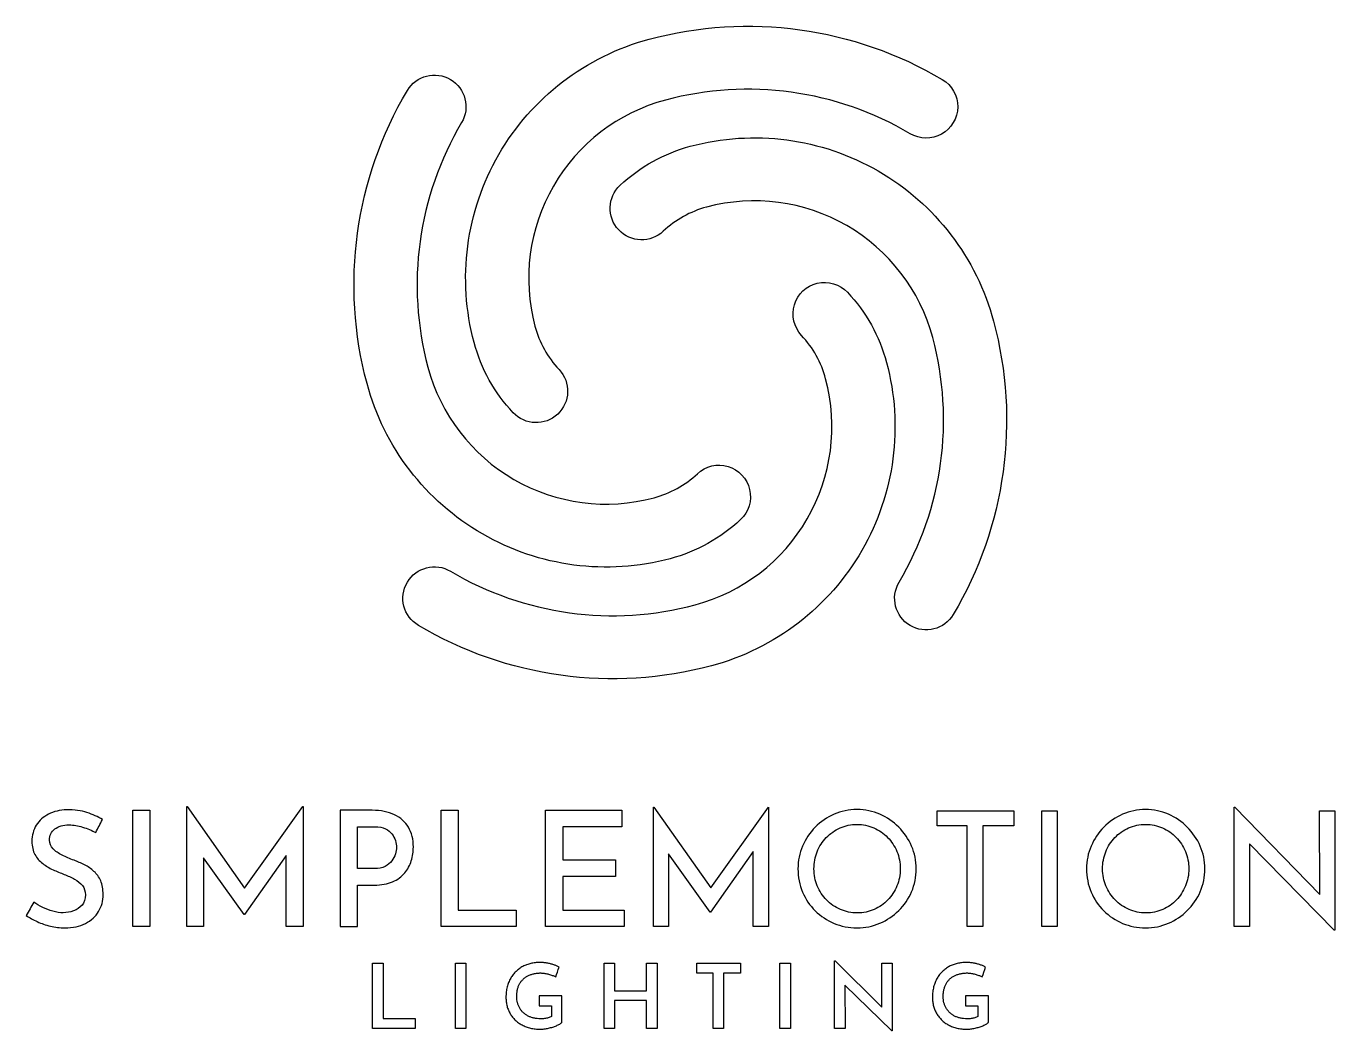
# Model space of a CAD drawing. Extents: x 19 to 206, y 19 to 162.
import ezdxf

# ---------------------------------------------------------------- set-up
doc = ezdxf.new("R2010")
doc.units = 0
doc.layers.add('logo-outline', color=7, linetype='CONTINUOUS')

msp = doc.modelspace()

# ---------------------------------------------------------------- linework, layer by layer
at = {"layer": 'logo-outline'}
for points in [[(88.35, 107.08, -0.123551), (82.77, 117.12, -0.414214), (107.79, 160.46, -0.201938), (149.67, 154.7, -1), (145.08, 146.95, 0.201938), (110.12, 151.76, 0.414214), (91.47, 119.45, 0.123551), (94.92, 113.25, -1)], [(120.84, 91.8, -0.123551), (110.81, 86.22, -0.414214), (67.47, 111.24, -0.201938), (73.23, 153.12, -1), (80.98, 148.53, 0.201938), (76.17, 113.57, 0.414214), (108.48, 94.92, 0.123551), (114.68, 98.37, -1)], [(103.64, 139.58, -0.123551), (113.67, 145.16, -0.414214), (157.01, 120.14, -0.201938), (151.25, 78.25, -1), (143.5, 82.85, 0.201938), (148.31, 117.81, 0.414214), (116, 136.46, 0.123551), (109.8, 133.01, -1)], [(136.13, 124.29, -0.123551), (141.71, 114.26, -0.414214), (116.69, 70.91, -0.201938), (74.81, 76.68, -1), (79.4, 84.43, 0.201938), (114.36, 79.62, 0.414214), (133.01, 111.92, 0.123551), (129.56, 118.13, -1)]]:
    msp.add_lwpolyline(points, format="xyb", close=True, dxfattribs=at)
for points in [[(53.92, 44.67), (58.31, 50.81), (58.36, 50.81), (58.36, 33.65), (55.93, 33.65), (55.93, 43.81), (49.96, 35.37), (49.92, 35.37), (44.08, 43.47), (44.08, 33.65), (41.73, 33.65), (41.73, 50.81), (41.75, 50.81), (49.97, 39.15)], [(108.42, 33.65), (108.42, 50.72), (108.44, 50.72), (116.58, 39.17), (124.82, 50.72), (124.86, 50.72), (124.86, 33.65), (122.67, 33.65), (122.67, 44.37), (116.56, 35.73), (116.51, 35.73), (110.57, 44.02), (110.57, 33.65)], [(205.7, 33.13), (193.56, 45.45), (193.6, 33.65), (191.38, 33.65), (191.38, 50.69), (191.5, 50.69), (203.62, 38.22), (203.58, 50.19), (205.77, 50.19), (205.77, 33.13)], [(33.99, 50.26), (36.44, 50.26), (36.44, 33.65), (33.99, 33.65)], [(78.05, 50.26), (80.5, 50.26), (80.5, 36.01), (88.8, 36.01), (88.8, 33.65), (78.05, 33.65)], [(92.99, 50.26), (103.9, 50.26), (103.9, 47.9), (95.43, 47.9), (95.43, 43.17), (102.96, 43.17), (102.96, 40.81), (95.43, 40.81), (95.43, 36.01), (104.22, 36.01), (104.22, 33.65), (92.99, 33.65), (92.99, 50.26)], [(148.93, 50.19), (159.91, 50.19), (159.91, 48.06), (155.47, 48.06), (155.47, 33.65), (153.25, 33.65), (153.25, 48.06), (148.93, 48.06)], [(163.89, 50.19), (166.11, 50.19), (166.11, 33.65), (163.89, 33.65)], [(170.29, 41.91), (170.29, 41.91)], [(172.58, 41.89), (172.58, 41.89)]]:
    msp.add_lwpolyline(points, close=True, dxfattribs=at)
at = {"layer": 'logo-outline', "color": 7}
for points in [[(68.26, 28.41), (69.76, 28.41), (69.76, 20.52), (74.35, 20.52), (74.35, 19.08), (68.26, 19.08)], [(80.09, 28.41), (81.59, 28.41), (81.59, 19.08), (80.09, 19.08)], [(108.92, 28.41), (108.92, 19.08), (107.43, 19.08), (107.43, 23.06), (102.84, 23.06), (102.84, 19.08), (101.34, 19.08), (101.34, 28.41), (102.84, 28.41), (102.84, 24.48), (107.43, 24.48), (107.43, 28.41)], [(114.58, 28.41), (120.82, 28.41), (120.82, 26.98), (118.41, 26.98), (118.41, 19.08), (116.92, 19.08), (116.92, 26.98), (114.58, 26.98)], [(126.47, 28.41), (127.97, 28.41), (127.97, 19.08), (126.47, 19.08)], [(141.06, 22.13), (141.03, 28.41), (142.52, 28.41), (142.52, 18.75), (142.48, 18.75), (135.75, 25.27), (135.79, 19.08), (134.28, 19.08), (134.28, 28.74), (134.36, 28.74)]]:
    msp.add_lwpolyline(points, close=True, dxfattribs=at)
at = {"layer": 'logo-outline'}
for points, knots in [([(24.89, 48.18), (24.04, 48.18), (23.36, 47.98), (22.85, 47.6), (22.35, 47.21), (22.1, 46.68), (22.1, 46.01), (22.1, 45.53), (22.27, 45.12), (22.6, 44.77), (22.94, 44.42), (23.37, 44.11), (23.91, 43.85), (24.44, 43.6), (25, 43.35), (25.6, 43.12), (26.1, 42.94), (26.6, 42.72), (27.1, 42.47), (27.59, 42.22), (28.04, 41.91), (28.45, 41.54), (28.85, 41.18), (29.17, 40.73), (29.41, 40.18), (29.64, 39.64), (29.76, 38.98), (29.76, 38.21), (29.76, 37.32), (29.54, 36.52), (29.11, 35.8), (28.68, 35.09), (28.05, 34.52), (27.23, 34.1), (26.42, 33.68), (25.43, 33.47), (24.27, 33.47), (23.57, 33.47), (22.89, 33.55), (22.22, 33.71), (21.56, 33.87), (20.94, 34.08), (20.35, 34.35), (19.76, 34.62), (19.23, 34.91), (18.76, 35.23), (19.13, 35.86), (19.49, 36.5), (19.86, 37.13), (20.22, 36.87), (20.64, 36.62), (21.12, 36.39), (21.59, 36.15), (22.08, 35.96), (22.59, 35.83), (23.1, 35.69), (23.59, 35.62), (24.04, 35.62), (24.55, 35.62), (25.04, 35.71), (25.53, 35.88), (26.02, 36.06), (26.42, 36.33), (26.74, 36.71), (27.06, 37.08), (27.22, 37.57), (27.22, 38.18), (27.22, 38.7), (27.08, 39.14), (26.8, 39.5), (26.52, 39.86), (26.14, 40.17), (25.68, 40.42), (25.21, 40.68), (24.71, 40.91), (24.18, 41.11), (23.66, 41.31), (23.14, 41.53), (22.6, 41.77), (22.07, 42.02), (21.57, 42.31), (21.12, 42.65), (20.66, 43), (20.29, 43.42), (20.01, 43.94), (19.73, 44.45), (19.58, 45.08), (19.58, 45.82), (19.58, 46.71), (19.79, 47.48), (20.21, 48.14), (20.63, 48.81), (21.22, 49.33), (21.96, 49.71), (22.71, 50.09), (23.57, 50.31), (24.55, 50.35), (25.66, 50.35), (26.63, 50.21), (27.45, 49.94), (28.28, 49.67), (29.01, 49.34), (29.65, 48.96), (29.34, 48.33), (29.02, 47.71), (28.71, 47.08), (28.13, 47.39), (27.51, 47.64), (26.83, 47.86), (26.16, 48.07), (25.52, 48.18), (24.89, 48.18)], [0, 0, 0, 0, 1, 1, 1, 2, 2, 2, 3, 3, 3, 4, 4, 4, 5, 5, 5, 6, 6, 6, 7, 7, 7, 8, 8, 8, 9, 9, 9, 10, 10, 10, 11, 11, 11, 12, 12, 12, 13, 13, 13, 14, 14, 14, 15, 15, 15, 16, 16, 16, 17, 17, 17, 18, 18, 18, 19, 19, 19, 20, 20, 20, 21, 21, 21, 22, 22, 22, 23, 23, 23, 24, 24, 24, 25, 25, 25, 26, 26, 26, 27, 27, 27, 28, 28, 28, 29, 29, 29, 30, 30, 30, 31, 31, 31, 32, 32, 32, 33, 33, 33, 34, 34, 34, 35, 35, 35, 36, 36, 36, 37, 37, 37, 37]), ([(71.38, 49.63), (72.26, 49.21), (72.93, 48.61), (73.4, 47.84), (73.86, 47.06), (74.09, 46.11), (74.09, 45), (74.09, 44.34), (73.99, 43.7), (73.8, 43.06), (73.6, 42.41), (73.28, 41.83), (72.85, 41.31), (72.41, 40.78), (71.84, 40.36), (71.12, 40.05), (70.4, 39.73), (69.53, 39.58), (68.51, 39.58), (67.7, 39.58), (66.9, 39.58), (66.09, 39.58), (66.09, 37.6), (66.09, 35.63), (66.09, 33.65), (65.27, 33.65), (64.46, 33.65), (63.64, 33.65), (63.64, 39.19), (63.64, 44.73), (63.64, 50.26), (65.16, 50.26), (66.69, 50.26), (68.21, 50.26), (69.45, 50.26), (70.51, 50.05), (71.38, 49.63)], [0, 0, 0, 0, 1, 1, 1, 2, 2, 2, 3, 3, 3, 4, 4, 4, 5, 5, 5, 6, 6, 6, 7, 7, 7, 8, 8, 8, 9, 9, 9, 10, 10, 10, 11, 11, 11, 12, 12, 12, 12]), ([(129.7, 45.15), (130.14, 46.16), (130.74, 47.06), (131.52, 47.85), (132.3, 48.63), (133.19, 49.25), (134.21, 49.7), (135.22, 50.15), (136.32, 50.37), (137.49, 50.37), (138.65, 50.37), (139.74, 50.15), (140.75, 49.7), (141.77, 49.25), (142.66, 48.63), (143.45, 47.85), (144.24, 47.06), (144.85, 46.16), (145.29, 45.15), (145.73, 44.13), (145.96, 43.05), (145.96, 41.91), (145.96, 40.74), (145.73, 39.64), (145.29, 38.62), (144.85, 37.6), (144.24, 36.7), (143.45, 35.93), (142.66, 35.16), (141.77, 34.56), (140.75, 34.12), (139.74, 33.69), (138.65, 33.47), (137.49, 33.47), (136.32, 33.47), (135.22, 33.68), (134.21, 34.11), (133.19, 34.54), (132.3, 35.13), (131.52, 35.9), (130.74, 36.66), (130.14, 37.55), (129.7, 38.57), (129.27, 39.59), (129.05, 40.71), (129.05, 41.91), (129.05, 43.06), (129.27, 44.13), (129.7, 45.15)], [0, 0, 0, 0, 1, 1, 1, 2, 2, 2, 3, 3, 3, 4, 4, 4, 5, 5, 5, 6, 6, 6, 7, 7, 7, 8, 8, 8, 9, 9, 9, 10, 10, 10, 11, 11, 11, 12, 12, 12, 13, 13, 13, 14, 14, 14, 15, 15, 15, 16, 16, 16, 16]), ([(170.95, 45.15), (171.38, 46.16), (171.99, 47.06), (172.76, 47.85), (173.54, 48.63), (174.44, 49.25), (175.45, 49.7), (176.47, 50.15), (177.56, 50.37), (178.73, 50.37), (179.89, 50.37), (180.98, 50.15), (181.99, 49.7), (183.01, 49.25), (183.91, 48.63), (184.69, 47.85), (185.48, 47.06), (186.09, 46.16), (186.54, 45.15), (186.98, 44.13), (187.2, 43.05), (187.2, 41.91), (187.2, 40.74), (186.98, 39.64), (186.54, 38.62), (186.09, 37.6), (185.48, 36.7), (184.69, 35.93), (183.91, 35.16), (183.01, 34.56), (181.99, 34.12), (180.98, 33.69), (179.89, 33.47), (178.73, 33.47), (177.56, 33.47), (176.47, 33.68), (175.45, 34.11), (174.44, 34.54), (173.54, 35.13), (172.76, 35.9), (171.99, 36.66), (171.38, 37.55), (170.95, 38.57), (170.51, 39.59), (170.29, 40.71), (170.29, 41.91), (170.29, 43.06), (170.51, 44.13), (170.95, 45.15)], [0, 0, 0, 0, 1, 1, 1, 2, 2, 2, 3, 3, 3, 4, 4, 4, 5, 5, 5, 6, 6, 6, 7, 7, 7, 8, 8, 8, 9, 9, 9, 10, 10, 10, 11, 11, 11, 12, 12, 12, 13, 13, 13, 14, 14, 14, 15, 15, 15, 16, 16, 16, 16]), ([(70.04, 42.24), (70.46, 42.45), (70.78, 42.71), (71.02, 43.03), (71.25, 43.35), (71.42, 43.68), (71.52, 44.03), (71.62, 44.37), (71.67, 44.68), (71.67, 44.95), (71.67, 45.26), (71.62, 45.58), (71.52, 45.93), (71.42, 46.27), (71.26, 46.59), (71.03, 46.89), (70.8, 47.18), (70.49, 47.43), (70.09, 47.62), (69.69, 47.81), (69.2, 47.9), (68.6, 47.9), (67.76, 47.9), (66.93, 47.9), (66.09, 47.9), (66.09, 45.91), (66.09, 43.92), (66.09, 41.93), (66.9, 41.93), (67.7, 41.93), (68.51, 41.93), (69.12, 41.93), (69.63, 42.04), (70.04, 42.24)], [0, 0, 0, 0, 1, 1, 1, 2, 2, 2, 3, 3, 3, 4, 4, 4, 5, 5, 5, 6, 6, 6, 7, 7, 7, 8, 8, 8, 9, 9, 9, 10, 10, 10, 11, 11, 11, 11]), ([(131.82, 39.45), (132.14, 38.7), (132.58, 38.03), (133.14, 37.45), (133.71, 36.87), (134.36, 36.42), (135.11, 36.09), (135.86, 35.76), (136.67, 35.6), (137.54, 35.6), (138.39, 35.6), (139.19, 35.76), (139.94, 36.09), (140.69, 36.42), (141.33, 36.87), (141.88, 37.45), (142.43, 38.03), (142.87, 38.7), (143.19, 39.45), (143.51, 40.21), (143.67, 41.03), (143.67, 41.91), (143.67, 42.78), (143.51, 43.6), (143.19, 44.37), (142.87, 45.14), (142.42, 45.81), (141.86, 46.39), (141.29, 46.97), (140.64, 47.43), (139.89, 47.75), (139.14, 48.08), (138.34, 48.25), (137.49, 48.25), (136.62, 48.25), (135.81, 48.08), (135.07, 47.74), (134.32, 47.41), (133.66, 46.95), (133.1, 46.37), (132.53, 45.79), (132.1, 45.12), (131.79, 44.35), (131.49, 43.58), (131.34, 42.76), (131.34, 41.89), (131.34, 41.02), (131.5, 40.21), (131.82, 39.45)], [0, 0, 0, 0, 1, 1, 1, 2, 2, 2, 3, 3, 3, 4, 4, 4, 5, 5, 5, 6, 6, 6, 7, 7, 7, 8, 8, 8, 9, 9, 9, 10, 10, 10, 11, 11, 11, 12, 12, 12, 13, 13, 13, 14, 14, 14, 15, 15, 15, 16, 16, 16, 16]), ([(173.06, 39.45), (173.38, 38.7), (173.83, 38.03), (174.39, 37.45), (174.95, 36.87), (175.61, 36.42), (176.36, 36.09), (177.1, 35.76), (177.91, 35.6), (178.78, 35.6), (179.63, 35.6), (180.44, 35.76), (181.18, 36.09), (181.93, 36.42), (182.58, 36.87), (183.13, 37.45), (183.68, 38.03), (184.11, 38.7), (184.43, 39.45), (184.75, 40.21), (184.91, 41.03), (184.91, 41.91), (184.91, 42.78), (184.75, 43.6), (184.43, 44.37), (184.11, 45.14), (183.67, 45.81), (183.1, 46.39), (182.54, 46.97), (181.88, 47.43), (181.14, 47.75), (180.39, 48.08), (179.59, 48.25), (178.73, 48.25), (177.86, 48.25), (177.06, 48.08), (176.31, 47.74), (175.56, 47.41), (174.91, 46.95), (174.34, 46.37), (173.78, 45.79), (173.34, 45.12), (173.04, 44.35), (172.73, 43.58), (172.58, 42.76), (172.58, 41.89), (172.58, 41.02), (172.74, 40.21), (173.06, 39.45)], [0, 0, 0, 0, 1, 1, 1, 2, 2, 2, 3, 3, 3, 4, 4, 4, 5, 5, 5, 6, 6, 6, 7, 7, 7, 8, 8, 8, 9, 9, 9, 10, 10, 10, 11, 11, 11, 12, 12, 12, 13, 13, 13, 14, 14, 14, 15, 15, 15, 16, 16, 16, 16])]:
    msp.add_open_spline(points, degree=3, knots=knots, dxfattribs=at)
at = {"layer": 'logo-outline', "color": 7}
for points, knots in [([(93.1, 19.07), (93, 19.05), (92.81, 19.02), (92.52, 18.99), (92.08, 18.97), (91.52, 19.01), (90.83, 19.11), (90.4, 19.26), (90.19, 19.33), (90, 19.41), (89.63, 19.57), (89.11, 19.89), (88.8, 20.15), (88.66, 20.28), (88.52, 20.42), (88.25, 20.7), (87.92, 21.19), (87.66, 21.72), (87.46, 22.29), (87.35, 22.9), (87.31, 23.58), (87.35, 24.29), (87.47, 25.02), (87.63, 25.46), (87.71, 25.67), (87.8, 25.87), (87.98, 26.26), (88.33, 26.79), (88.62, 27.09), (88.76, 27.24), (88.91, 27.37), (89.21, 27.64), (89.73, 27.96), (90.1, 28.12), (90.28, 28.2), (90.48, 28.26), (90.87, 28.39), (91.49, 28.49), (92.09, 28.53), (92.66, 28.5), (93.18, 28.44), (93.52, 28.36), (93.68, 28.33), (93.84, 28.28), (94.13, 28.2), (94.55, 28.04), (94.8, 27.9), (94.92, 27.84), (94.76, 27.38), (94.6, 26.92), (94.44, 26.45), (94.38, 26.49), (94.25, 26.55), (94.04, 26.64), (93.89, 26.69), (93.81, 26.72), (93.72, 26.75), (93.55, 26.81), (93.29, 26.88), (93.03, 26.94), (92.78, 26.98), (92.54, 27.01), (92.21, 27.02), (91.8, 27), (91.31, 26.93), (91.01, 26.83), (90.86, 26.79), (90.73, 26.73), (90.46, 26.63), (90.1, 26.41), (89.78, 26.14), (89.5, 25.83), (89.26, 25.47), (89.15, 25.2), (89.09, 25.07), (89.05, 24.93), (88.95, 24.63), (88.88, 24.16), (88.85, 23.67), (88.88, 23.2), (88.96, 22.76), (89.06, 22.49), (89.1, 22.35), (89.17, 22.23), (89.29, 21.97), (89.52, 21.63), (89.8, 21.33), (90.13, 21.07), (90.49, 20.85), (90.75, 20.74), (90.89, 20.69), (91.03, 20.64), (91.32, 20.55), (91.79, 20.48), (92.2, 20.46), (92.56, 20.47), (92.84, 20.5), (93.11, 20.54), (93.37, 20.6), (93.61, 20.68), (93.75, 20.75), (93.82, 20.79), (93.82, 21.31), (93.82, 21.82), (93.82, 22.34), (93.24, 22.34), (92.65, 22.34), (92.07, 22.34), (92.07, 22.82), (92.07, 23.3), (92.07, 23.77), (93.15, 23.77), (94.24, 23.77), (95.32, 23.77), (95.32, 22.5), (95.32, 21.22), (95.32, 19.94), (95.28, 19.9), (95.18, 19.81), (94.99, 19.7), (94.78, 19.59), (94.54, 19.48), (94.28, 19.38), (94, 19.29), (93.71, 19.2), (93.41, 19.13), (93.21, 19.09), (93.1, 19.07)], [0, 0, 0, 0, 0.306025, 0.598107, 0.877436, 1.606239, 2.295328, 2.954913, 2.954913, 2.954913, 3.58081, 4.18319, 4.772221, 4.772221, 4.772221, 5.359027, 5.943282, 6.536277, 7.138895, 7.752295, 8.387244, 9.167477, 9.892445, 10.57478, 10.57478, 10.57478, 11.230861, 11.858938, 12.471896, 12.471896, 12.471896, 13.080424, 13.681439, 14.286355, 14.286355, 14.286355, 14.903644, 15.523911, 16.155856, 16.706028, 17.231226, 17.735458, 17.735458, 17.735458, 18.218922, 18.664045, 19.074241, 19.074241, 19.074241, 20.074241, 20.074241, 20.074241, 20.2749, 20.50268, 20.758577, 20.758577, 20.758577, 21.030613, 21.301181, 21.57106, 21.830958, 22.0716, 22.293948, 22.814426, 23.303332, 23.767185, 23.767185, 23.767185, 24.200491, 24.62037, 25.035957, 25.45265, 25.875737, 26.314121, 26.314121, 26.314121, 26.762935, 27.239187, 27.749711, 28.214802, 28.658116, 29.087333, 29.087333, 29.087333, 29.508374, 29.919667, 30.328863, 30.740824, 31.160704, 31.596272, 31.596272, 31.596272, 32.045849, 32.512987, 33.003523, 33.291346, 33.574509, 33.854097, 34.121832, 34.37046, 34.602964, 34.602964, 34.602964, 35.602964, 35.602964, 35.602964, 36.602964, 36.602964, 36.602964, 37.602964, 37.602964, 37.602964, 38.602964, 38.602964, 38.602964, 39.602964, 39.602964, 39.602964, 39.785875, 39.999212, 40.245718, 40.509637, 40.789721, 41.086541, 41.392528, 41.700312, 42.010643, 42.010643, 42.010643, 42.010643]), ([(154.05, 19.07), (153.95, 19.05), (153.75, 19.02), (153.46, 18.99), (153.03, 18.97), (152.46, 19.01), (151.78, 19.11), (151.35, 19.26), (151.14, 19.33), (150.95, 19.41), (150.57, 19.57), (150.05, 19.89), (149.75, 20.15), (149.6, 20.28), (149.47, 20.42), (149.2, 20.7), (148.87, 21.19), (148.6, 21.72), (148.41, 22.29), (148.29, 22.9), (148.26, 23.58), (148.3, 24.29), (148.42, 25.02), (148.58, 25.46), (148.65, 25.67), (148.75, 25.87), (148.92, 26.26), (149.28, 26.79), (149.56, 27.09), (149.71, 27.24), (149.86, 27.37), (150.16, 27.64), (150.67, 27.96), (151.05, 28.12), (151.23, 28.2), (151.43, 28.26), (151.82, 28.39), (152.44, 28.49), (153.04, 28.53), (153.61, 28.5), (154.13, 28.44), (154.46, 28.36), (154.63, 28.33), (154.78, 28.28), (155.08, 28.2), (155.5, 28.04), (155.75, 27.9), (155.87, 27.84), (155.71, 27.38), (155.55, 26.92), (155.38, 26.45), (155.33, 26.49), (155.2, 26.55), (154.99, 26.64), (154.84, 26.69), (154.76, 26.72), (154.67, 26.75), (154.5, 26.81), (154.24, 26.88), (153.98, 26.94), (153.72, 26.98), (153.49, 27.01), (153.16, 27.02), (152.75, 27), (152.26, 26.93), (151.96, 26.83), (151.81, 26.79), (151.67, 26.73), (151.41, 26.63), (151.05, 26.41), (150.72, 26.14), (150.45, 25.83), (150.21, 25.47), (150.1, 25.2), (150.04, 25.07), (149.99, 24.93), (149.9, 24.63), (149.83, 24.16), (149.8, 23.67), (149.83, 23.2), (149.9, 22.76), (150, 22.49), (150.05, 22.35), (150.11, 22.23), (150.23, 21.97), (150.47, 21.63), (150.75, 21.33), (151.07, 21.07), (151.43, 20.85), (151.7, 20.74), (151.83, 20.69), (151.98, 20.64), (152.27, 20.55), (152.74, 20.48), (153.15, 20.46), (153.5, 20.47), (153.79, 20.5), (154.06, 20.54), (154.32, 20.6), (154.56, 20.68), (154.7, 20.75), (154.77, 20.79), (154.77, 21.31), (154.77, 21.82), (154.77, 22.34), (154.18, 22.34), (153.6, 22.34), (153.01, 22.34), (153.01, 22.82), (153.01, 23.3), (153.01, 23.77), (154.1, 23.77), (155.18, 23.77), (156.27, 23.77), (156.27, 22.5), (156.27, 21.22), (156.27, 19.94), (156.22, 19.9), (156.12, 19.81), (155.94, 19.7), (155.73, 19.59), (155.49, 19.48), (155.22, 19.38), (154.95, 19.29), (154.66, 19.2), (154.36, 19.13), (154.15, 19.09), (154.05, 19.07)], [0, 0, 0, 0, 0.30603, 0.598113, 0.877444, 1.606244, 2.295332, 2.954921, 2.954921, 2.954921, 3.580815, 4.183195, 4.772228, 4.772228, 4.772228, 5.359031, 5.943287, 6.536283, 7.1389, 7.752299, 8.387248, 9.167481, 9.892449, 10.574785, 10.574785, 10.574785, 11.230865, 11.858941, 12.471901, 12.471901, 12.471901, 13.080429, 13.681443, 14.286359, 14.286359, 14.286359, 14.903649, 15.523916, 16.15586, 16.706033, 17.231231, 17.735463, 17.735463, 17.735463, 18.218927, 18.664047, 19.074239, 19.074239, 19.074239, 20.074239, 20.074239, 20.074239, 20.274901, 20.502681, 20.758576, 20.758576, 20.758576, 21.03061, 21.30118, 21.571059, 21.830959, 22.071602, 22.293946, 22.814428, 23.303333, 23.767183, 23.767183, 23.767183, 24.200493, 24.620374, 25.035961, 25.452652, 25.875739, 26.314125, 26.314125, 26.314125, 26.762938, 27.239189, 27.749713, 28.214804, 28.658118, 29.087333, 29.087333, 29.087333, 29.508375, 29.919668, 30.328864, 30.740827, 31.160709, 31.596278, 31.596278, 31.596278, 32.045853, 32.512989, 33.003529, 33.291353, 33.574516, 33.854103, 34.121838, 34.370466, 34.602971, 34.602971, 34.602971, 35.602971, 35.602971, 35.602971, 36.602971, 36.602971, 36.602971, 37.602971, 37.602971, 37.602971, 38.602971, 38.602971, 38.602971, 39.602971, 39.602971, 39.602971, 39.785878, 39.999215, 40.245725, 40.509639, 40.789721, 41.086542, 41.392528, 41.700312, 42.010643, 42.010643, 42.010643, 42.010643])]:
    msp.add_open_spline(points, degree=3, knots=knots, dxfattribs=at)

doc.saveas('drawing.dxf')
